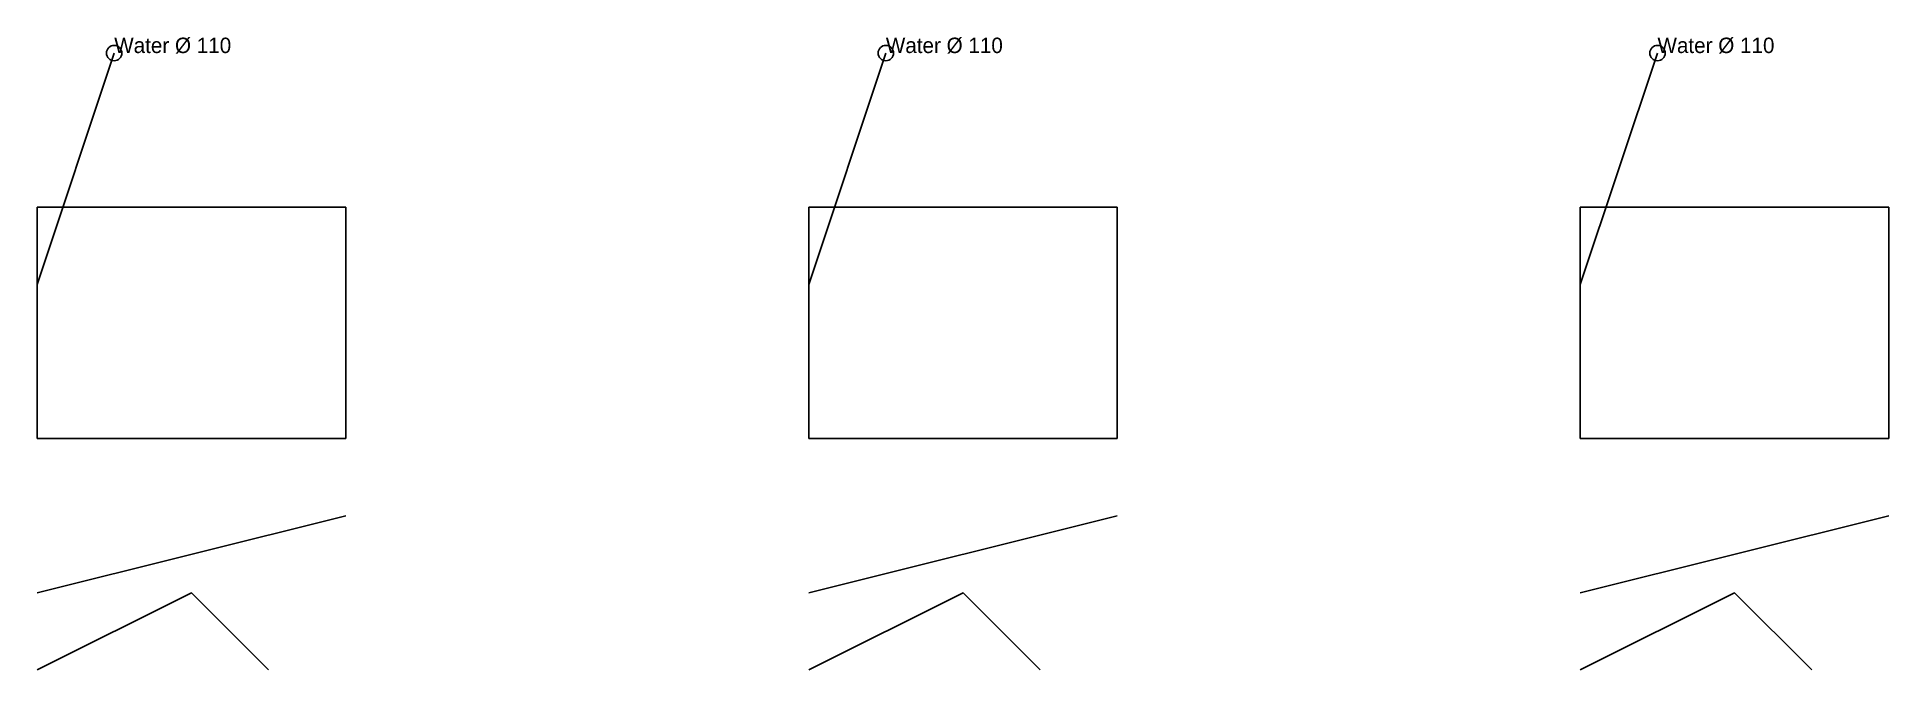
# Model space of a CAD drawing. Header units: metres. Extents: x 0 to 24, y 0 to 8.2.
import ezdxf

# ---------------------------------------------------------------- set-up
doc = ezdxf.new("R2010")
doc.units = ezdxf.units.M
doc.layers.add('KABELS', color=3, linetype='Continuous')
doc.styles.get("Standard").update_dxf_attribs({"font": '*monospace'})
doc.dimstyles.get("Standard").update_dxf_attribs({"dimtxt": 2.5, "dimasz": 2.5, "dimexe": 1.25, "dimexo": 0.625, "dimtad": 1, "dimcen": 2.5, "dimazin": 3, "dimtfac": 1, "dimtmove": 0, "dimatfit": 3})
picture_1 = doc.add_image_def('image1.png', size_in_pixel=(8, 6))
picture_2 = doc.add_image_def('image2.png', size_in_pixel=(8, 6))

# ---------------------------------------------------------------- blocks, each defined once
blk = doc.blocks.new('LABEL')
blk.add_circle((0, 0), 0.1)
blk.add_attdef('INFO', (0, 0), '', height=0.2)

msp = doc.modelspace()

# ---------------------------------------------------------------- linework, layer by layer
at = {"layer": 'KABELS', "true_color": 0xff55aa}
for p, q in [((0, 1, 2), (4, 2, 3)), ((10, 1, 2), (14, 2, 3)), ((20, 1, 2), (24, 2, 3))]:
    msp.add_line(p, q, dxfattribs=at)
at = {"layer": 'KABELS'}
for points in [[(0, 0, 1), (2, 1, 3), (3, 0, 2)], [(10, 0, 1), (12, 1, 3), (13, 0, 2)], [(20, 0, 1), (22, 1, 3), (23, 0, 2)]]:
    msp.add_polyline3d(points, dxfattribs=at)

# ---------------------------------------------------------------- block references
for p in [(1, 8), (11, 8), (21, 8)]:
    msp.add_blockref('LABEL', p, dxfattribs=at).add_auto_attribs({'INFO': 'Water Ø 110'})

# ---------------------------------------------------------------- pictures from other files: only their frames are drawn
image = msp.add_image(picture_1, insert=(0, 3), size_in_units=(4, 3))
image = msp.add_image(picture_2, insert=(0, 3), size_in_units=(4, 3))
image = msp.add_image(picture_1, insert=(10, 3), size_in_units=(4, 3))
image = msp.add_image(picture_2, insert=(10, 3), size_in_units=(4, 3))
image = msp.add_image(picture_1, insert=(20, 3), size_in_units=(4, 3))
image = msp.add_image(picture_2, insert=(20, 3), size_in_units=(4, 3))

# ---------------------------------------------------------------- leaders
at = {"layer": 'KABELS', "has_arrowhead": 0}
for points in [[(0, 5), (1, 8)], [(10, 5), (11, 8)], [(20, 5), (21, 8)]]:
    msp.add_leader(points, dimstyle='Standard', dxfattribs=at)

doc.saveas('drawing.dxf')
